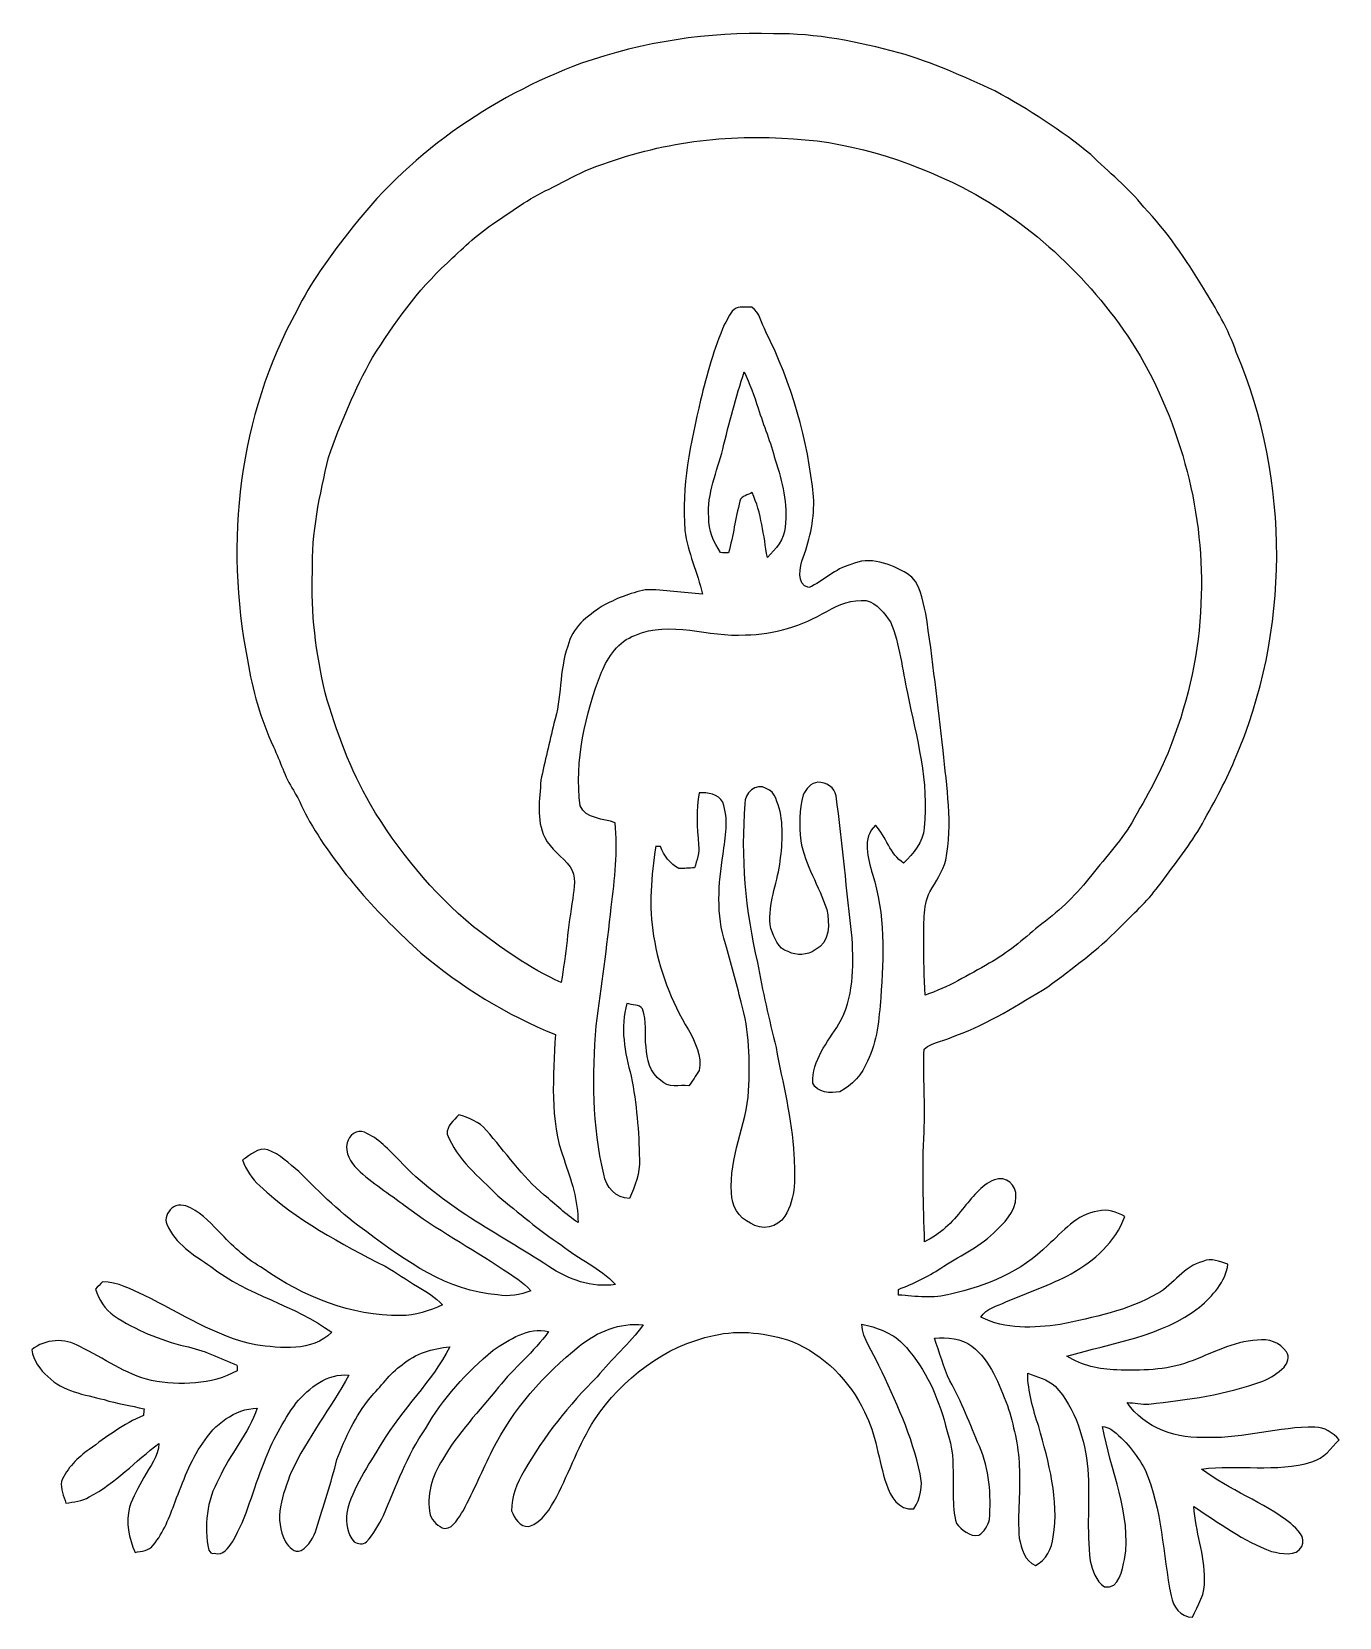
# Model space of a CAD drawing. Header units: centimetres. Extents: x -12.9 to 13.3, y -16.5 to 15.3.
import ezdxf

# ---------------------------------------------------------------- set-up
doc = ezdxf.new("R2010")
doc.units = ezdxf.units.CM
doc.header["$MEASUREMENT"] = 0
doc.layers.add('Layer 1', color=7, linetype='Continuous')

msp = doc.modelspace()

# ---------------------------------------------------------------- linework, layer by layer
at = {"layer": 'Layer 1', "color": 254}
for points, knots in [([(-1.89406, 14.63146), (-0.66005, 15.06326), (0.65087, 15.26505), (1.95827, 15.22342), (1.95827, 15.22342), (2.81023, 15.23647), (3.64949, 15.06149), (4.46828, 14.84136), (4.46828, 14.84136), (5.13539, 14.6558), (5.76439, 14.36264), (6.3941, 14.07936), (6.3941, 14.07936), (7.06826, 13.70436), (7.72336, 13.2902), (8.32062, 12.80019), (8.32062, 12.80019), (8.67516, 12.44917), (9.06886, 12.13626), (9.3853, 11.74785), (9.3853, 11.74785), (9.84709, 11.25608), (10.23091, 10.69622), (10.57945, 10.12049), (10.57945, 10.12049), (10.82781, 9.7088), (11.08004, 9.29534), (11.23738, 8.83814), (11.23738, 8.83814), (12.32147, 6.25263), (12.32359, 3.22615), (11.2014, 0.65264), (11.2014, 0.65264), (11.01266, 0.18098), (10.7502, -0.25541), (10.51066, -0.70203), (10.51066, -0.70203), (10.25948, -1.11301), (9.96174, -1.4926), (9.67458, -1.87819), (9.67458, -1.87819), (9.44598, -2.18687), (9.15882, -2.44404), (8.88965, -2.71604), (8.88965, -2.71604), (8.45573, -3.15771), (7.95091, -3.52107), (7.45949, -3.89431), (7.45949, -3.89431), (6.86364, -4.2545), (6.27168, -4.63197), (5.6134, -4.8708), (5.6134, -4.8708), (5.40597, -4.97029), (5.15726, -4.99745), (4.97628, -5.14244), (4.97628, -5.14244), (4.95371, -5.6963), (5.00415, -6.25122), (4.97381, -6.80544), (4.97381, -6.80544), (4.93712, -7.53921), (4.96464, -8.2737), (4.98475, -9.00748), (4.98475, -9.00748), (5.2899, -8.86143), (5.54179, -8.62083), (5.74534, -8.35413), (5.74534, -8.35413), (5.93302, -8.13435), (6.10799, -7.87788), (6.38598, -7.76605), (6.38598, -7.76605), (6.61388, -7.67362), (6.83895, -7.87259), (6.81778, -8.10719), (6.81778, -8.10719), (6.81919, -8.40775), (6.57084, -8.64235), (6.36482, -8.83461), (6.36482, -8.83461), (6.05931, -9.13659), (5.65961, -9.30346), (5.30825, -9.54123), (5.30825, -9.54123), (5.04366, -9.71444), (4.75756, -9.84991), (4.46334, -9.96456), (4.46334, -9.96456), (4.46334, -9.99278), (4.46299, -10.04993), (4.46299, -10.07816), (4.46299, -10.07816), (4.80871, -10.10497), (5.16678, -10.15788), (5.50686, -10.05911), (5.50686, -10.05911), (6.22229, -9.89718), (6.93314, -9.61143), (7.45384, -9.07662), (7.45384, -9.07662), (7.75935, -8.81309), (8.03804, -8.44903), (8.46314, -8.39223), (8.46314, -8.39223), (8.65117, -8.34884), (8.83991, -8.40916), (9.00042, -8.50406), (9.00042, -8.50406), (8.81874, -9.01629), (8.38588, -9.38812), (7.92797, -9.65306), (7.92797, -9.65306), (7.50535, -9.87354), (7.0545, -10.03194), (6.61529, -10.21468), (6.61529, -10.21468), (6.44172, -10.29617), (6.21947, -10.34803), (6.11399, -10.51983), (6.11399, -10.51983), (6.60118, -10.76995), (7.17867, -10.74173), (7.70467, -10.66729), (7.70467, -10.66729), (8.37212, -10.52618), (9.06074, -10.39248), (9.65835, -10.04711), (9.65835, -10.04711), (9.98255, -9.8619), (10.18963, -9.49501), (10.56711, -9.40329), (10.56711, -9.40329), (10.73573, -9.32286), (10.90436, -9.41705), (11.0677, -9.45727), (11.0677, -9.45727), (11.02819, -9.82063), (10.75514, -10.08874), (10.50114, -10.32369), (10.50114, -10.32369), (9.7342, -10.91283), (8.74219, -11.03524), (7.84119, -11.30406), (7.84119, -11.30406), (8.13894, -11.48891), (8.48995, -11.57146), (8.83779, -11.58028), (8.83779, -11.58028), (9.3218, -11.59157), (9.82592, -11.59263), (10.28559, -11.41801), (10.28559, -11.41801), (10.73997, -11.26384), (11.16542, -10.99749), (11.6586, -10.9855), (11.6586, -10.9855), (11.87944, -10.93893), (12.11545, -11.03665), (12.24386, -11.21904), (12.24386, -11.21904), (12.31935, -11.31323), (12.26009, -11.44305), (12.19517, -11.52525), (12.19517, -11.52525), (12.06782, -11.63814), (11.93024, -11.74715), (11.76726, -11.80394), (11.76726, -11.80394), (11.03418, -12.07558), (10.25596, -12.18036), (9.48302, -12.26538), (9.48302, -12.26538), (9.33697, -12.27455), (9.19304, -12.24209), (9.04804, -12.23257), (9.04804, -12.23257), (9.38918, -12.75715), (10.06934, -12.97023), (10.67153, -12.93319), (10.67153, -12.93319), (11.39402, -12.96247), (12.09216, -12.71517), (12.81324, -12.72822), (12.81324, -12.72822), (13.01044, -12.72328), (13.17131, -12.84676), (13.30219, -12.9794), (13.30219, -12.9794), (13.14274, -13.15191), (12.99069, -13.35722), (12.75397, -13.42496), (12.75397, -13.42496), (12.03607, -13.6458), (11.27301, -13.46482), (10.541, -13.5703), (10.541, -13.5703), (11.10051, -13.99328), (11.77572, -14.22929), (12.33064, -14.65897), (12.33064, -14.65897), (12.4527, -14.77821), (12.64638, -14.93485), (12.54936, -15.12217), (12.54936, -15.12217), (12.44106, -15.33737), (12.14014, -15.26152), (11.9447, -15.2213), (11.9447, -15.2213), (11.37744, -15.01493), (10.88919, -14.64663), (10.38613, -14.32172), (10.38613, -14.32172), (10.40941, -14.81772), (10.61367, -15.28727), (10.59991, -15.78716), (10.59991, -15.78716), (10.62602, -16.06303), (10.46515, -16.30292), (10.3572, -16.5421), (10.3572, -16.5421), (10.11273, -16.53364), (9.97197, -16.32938), (9.92787, -16.11489), (9.92787, -16.11489), (9.76242, -15.27104), (9.75254, -14.38487), (9.40964, -13.58406), (9.40964, -13.58406), (9.2329, -13.27397), (9.01594, -12.97587), (8.71855, -12.7702), (8.71855, -12.7702), (8.66846, -12.74022), (8.61131, -12.72857), (8.55662, -12.7127), (8.55662, -12.7127), (8.70973, -13.59852), (9.14329, -14.46248), (8.9976, -15.38005), (8.9976, -15.38005), (8.94045, -15.58643), (8.90341, -15.98083), (8.59261, -15.93286), (8.59261, -15.93286), (8.41728, -15.81609), (8.3506, -15.60301), (8.3058, -15.40792), (8.3058, -15.40792), (8.23101, -14.79762), (8.2998, -14.18096), (8.26206, -13.56889), (8.26206, -13.56889), (8.19538, -12.97199), (8.0204, -12.35534), (7.60342, -11.90519), (7.60342, -11.90519), (7.45102, -11.76479), (7.23865, -11.71928), (7.05273, -11.64519), (7.05273, -11.64519), (7.05697, -12.0142), (7.15857, -12.37051), (7.27639, -12.71729), (7.27639, -12.71729), (7.46866, -13.43272), (7.69302, -14.18167), (7.56285, -14.9285), (7.56285, -14.9285), (7.54415, -15.16239), (7.42033, -15.39487), (7.20866, -15.50599), (7.20866, -15.50599), (6.99558, -15.42133), (6.92115, -15.15639), (6.88446, -14.95249), (6.88446, -14.95249), (6.84142, -14.4713), (6.91762, -13.98905), (6.88269, -13.50821), (6.88269, -13.50821), (6.86929, -13.09299), (6.76875, -12.6873), (6.64774, -12.29219), (6.64774, -12.29219), (6.47206, -11.86603), (6.31754, -11.39437), (5.93478, -11.10474), (5.93478, -11.10474), (5.72029, -10.94387), (5.44407, -10.91741), (5.18477, -10.94281), (5.18477, -10.94281), (5.27932, -11.23139), (5.37034, -11.52278), (5.49099, -11.80147), (5.49099, -11.80147), (5.73229, -12.21669), (5.89351, -12.67107), (6.08542, -13.10957), (6.08542, -13.10957), (6.28826, -13.5696), (6.32284, -14.08712), (6.28685, -14.58277), (6.28685, -14.58277), (6.25157, -14.70307), (6.1849, -14.82866), (6.07377, -14.89428), (6.07377, -14.89428), (5.89456, -14.93591), (5.73087, -14.77998), (5.62539, -14.66039), (5.62539, -14.66039), (5.52132, -14.29314), (5.57318, -13.90403), (5.55413, -13.52832), (5.55413, -13.52832), (5.56824, -13.202), (5.46029, -12.88979), (5.37492, -12.58041), (5.37492, -12.58041), (5.21123, -12.0202), (4.95194, -11.47339), (4.54484, -11.049), (4.54484, -11.049), (4.32576, -10.8271), (4.02237, -10.72903), (3.72604, -10.65989), (3.72604, -10.65989), (3.74262, -10.96892), (3.95005, -11.21763), (4.0707, -11.49068), (4.0707, -11.49068), (4.40161, -12.19165), (4.73569, -12.90179), (4.8962, -13.66449), (4.8962, -13.66449), (4.95406, -13.91038), (4.9082, -14.16015), (4.7692, -14.36687), (4.7692, -14.36687), (4.46511, -14.39721), (4.29507, -14.12169), (4.21922, -13.87299), (4.21922, -13.87299), (4.05659, -13.39321), (4.0192, -12.8711), (3.7786, -12.41884), (3.7786, -12.41884), (3.48368, -11.79654), (2.97039, -11.27407), (2.33045, -11.00949), (2.33045, -11.00949), (1.82845, -10.8398), (1.28094, -10.76537), (0.75918, -10.88884), (0.75918, -10.88884), (-0.23001, -11.09521), (-1.07774, -11.7542), (-1.63689, -12.58006), (-1.63689, -12.58006), (-1.93993, -13.06654), (-2.13113, -13.61017), (-2.39219, -14.11817), (-2.39219, -14.11817), (-2.51672, -14.36229), (-2.67723, -14.62899), (-2.95204, -14.71965), (-2.95204, -14.71965), (-3.12773, -14.73694), (-3.24838, -14.54961), (-3.296, -14.40533), (-3.296, -14.40533), (-3.30024, -14.12028), (-3.19158, -13.84476), (-3.04341, -13.60558), (-3.04341, -13.60558), (-2.65077, -12.9099), (-2.14277, -12.28372), (-1.58327, -11.7161), (-1.58327, -11.7161), (-1.28446, -11.3605), (-0.9338, -11.04971), (-0.65617, -10.67682), (-0.65617, -10.67682), (-1.12889, -10.6232), (-1.58362, -10.81299), (-1.94451, -11.10615), (-1.94451, -11.10615), (-2.65183, -11.67377), (-3.26778, -12.37121), (-3.67912, -13.18401), (-3.67912, -13.18401), (-3.87738, -13.58724), (-4.05553, -14.00034), (-4.26473, -14.39827), (-4.26473, -14.39827), (-4.35822, -14.53727), (-4.44606, -14.74541), (-4.63832, -14.76234), (-4.63832, -14.76234), (-4.77026, -14.72882), (-4.88386, -14.61488), (-4.92831, -14.48682), (-4.92831, -14.48682), (-5.01615, -14.1037), (-4.89162, -13.70401), (-4.68313, -13.38192), (-4.68313, -13.38192), (-4.37797, -12.84711), (-3.94511, -12.40331), (-3.55918, -11.92883), (-3.55918, -11.92883), (-3.25085, -11.53372), (-2.84551, -11.2208), (-2.55658, -10.81158), (-2.55658, -10.81158), (-2.96827, -10.71104), (-3.34257, -10.97315), (-3.66854, -11.18517), (-3.66854, -11.18517), (-4.20335, -11.62932), (-4.6796, -12.15249), (-5.02144, -12.76103), (-5.02144, -12.76103), (-5.3975, -13.28984), (-5.60529, -13.90932), (-5.86599, -14.49705), (-5.86599, -14.49705), (-5.96265, -14.68437), (-6.05861, -14.87876), (-6.20995, -15.02904), (-6.20995, -15.02904), (-6.27592, -15.09995), (-6.38175, -15.06573), (-6.45478, -15.02657), (-6.45478, -15.02657), (-6.59941, -14.87805), (-6.61917, -14.64769), (-6.604, -14.45189), (-6.604, -14.45189), (-6.48829, -13.93225), (-6.16656, -13.49446), (-5.89986, -13.04431), (-5.89986, -13.04431), (-5.49663, -12.36627), (-4.90008, -11.82441), (-4.53708, -11.11991), (-4.53708, -11.11991), (-4.87998, -11.14284), (-5.22746, -11.25114), (-5.49346, -11.47516), (-5.49346, -11.47516), (-5.74252, -11.66001), (-5.92314, -11.91507), (-6.13551, -12.13803), (-6.13551, -12.13803), (-6.43149, -12.50491), (-6.62905, -12.94024), (-6.79944, -13.37663), (-6.79944, -13.37663), (-6.91762, -13.84335), (-7.06332, -14.30232), (-7.21148, -14.76022), (-7.21148, -14.76022), (-7.25629, -14.93802), (-7.36177, -15.10171), (-7.51522, -15.20366), (-7.51522, -15.20366), (-7.66269, -15.26364), (-7.75864, -15.12923), (-7.83026, -15.02939), (-7.83026, -15.02939), (-8.07896, -14.57713), (-7.88811, -14.06842), (-7.71596, -13.62851), (-7.71596, -13.62851), (-7.39704, -12.94271), (-6.92326, -12.34511), (-6.56026, -11.68435), (-6.56026, -11.68435), (-6.98923, -11.63602), (-7.35436, -11.94082), (-7.61859, -12.24315), (-7.61859, -12.24315), (-7.88141, -12.61357), (-8.10895, -13.01186), (-8.26276, -13.44013), (-8.26276, -13.44013), (-8.47866, -13.96682), (-8.60249, -14.53339), (-8.89635, -15.02551), (-8.89635, -15.02551), (-8.97749, -15.15004), (-9.07697, -15.31408), (-9.26112, -15.2587), (-9.26112, -15.2587), (-9.31298, -15.27104), (-9.35038, -15.23894), (-9.37084, -15.1952), (-9.37084, -15.1952), (-9.46468, -14.71507), (-9.41811, -14.19437), (-9.16658, -13.76398), (-9.16658, -13.76398), (-8.94997, -13.26903), (-8.57179, -12.85981), (-8.39858, -12.34405), (-8.39858, -12.34405), (-8.85261, -12.36169), (-9.25689, -12.67636), (-9.49149, -13.0496), (-9.49149, -13.0496), (-9.74055, -13.40732), (-9.88766, -13.82007), (-10.04535, -14.22329), (-10.04535, -14.22329), (-10.15436, -14.52845), (-10.27677, -14.83995), (-10.48244, -15.09466), (-10.48244, -15.09466), (-10.56499, -15.21319), (-10.71915, -15.21107), (-10.84686, -15.24247), (-10.84686, -15.24247), (-10.97492, -14.95884), (-11.03454, -14.63746), (-10.95939, -14.33054), (-10.95939, -14.33054), (-10.88672, -14.12346), (-10.77701, -13.93049), (-10.67541, -13.73717), (-10.67541, -13.73717), (-10.55864, -13.51633), (-10.37414, -13.31948), (-10.37096, -13.05489), (-10.37096, -13.05489), (-10.84051, -13.40661), (-11.23879, -13.85499), (-11.76796, -14.12452), (-11.76796, -14.12452), (-11.90484, -14.22365), (-12.07594, -14.22471), (-12.23539, -14.25363), (-12.23539, -14.25363), (-12.2809, -14.11393), (-12.34475, -13.96577), (-12.32323, -13.81689), (-12.32323, -13.81689), (-12.21387, -13.54808), (-11.99903, -13.34064), (-11.76796, -13.17378), (-11.76796, -13.17378), (-11.42048, -12.92331), (-11.07828, -12.6559), (-10.67858, -12.49292), (-10.67858, -12.49292), (-10.67541, -12.44741), (-10.67188, -12.40261), (-10.668, -12.35816), (-10.668, -12.35816), (-10.93682, -12.30207), (-11.20704, -12.25338), (-11.47092, -12.17612), (-11.47092, -12.17612), (-11.86004, -12.06959), (-12.2996, -12.01843), (-12.59558, -11.71434), (-12.59558, -11.71434), (-12.76103, -11.57676), (-12.88309, -11.39155), (-12.92119, -11.17741), (-12.92119, -11.17741), (-12.65096, -10.95269), (-12.25797, -10.93611), (-11.95493, -11.11074), (-11.95493, -11.11074), (-11.48009, -11.34533), (-11.04194, -11.66213), (-10.52019, -11.79371), (-10.52019, -11.79371), (-9.94198, -11.89355), (-9.32462, -11.88367), (-8.79863, -11.59651), (-8.79863, -11.59651), (-8.80004, -11.56899), (-8.80286, -11.51361), (-8.80428, -11.48574), (-8.80428, -11.48574), (-9.14647, -11.34604), (-9.47984, -11.17565), (-9.84497, -11.10403), (-9.84497, -11.10403), (-10.34909, -10.98127), (-10.83663, -10.78089), (-11.26949, -10.49338), (-11.26949, -10.49338), (-11.45575, -10.36849), (-11.57499, -10.1667), (-11.64237, -9.9568), (-11.64237, -9.9568), (-11.59475, -9.90847), (-11.54748, -9.86049), (-11.50056, -9.81251), (-11.50056, -9.81251), (-11.19646, -9.81816), (-10.92271, -9.95821), (-10.65706, -10.09015), (-10.65706, -10.09015), (-9.92646, -10.44046), (-9.23819, -10.91001), (-8.43315, -11.07546), (-8.43315, -11.07546), (-7.92409, -11.14884), (-7.30356, -11.21869), (-6.90492, -10.82569), (-6.90492, -10.82569), (-7.64822, -10.27218), (-8.59719, -10.08486), (-9.32674, -9.50842), (-9.32674, -9.50842), (-9.66188, -9.27594), (-10.05099, -9.0551), (-10.2108, -8.65646), (-10.2108, -8.65646), (-10.27077, -8.5411), (-10.19316, -8.41869), (-10.11238, -8.3379), (-10.11238, -8.3379), (-10.0136, -8.23771), (-9.85026, -8.27052), (-9.73561, -8.32661), (-9.73561, -8.32661), (-9.49078, -8.45714), (-9.2964, -8.66175), (-9.11119, -8.8646), (-9.11119, -8.8646), (-8.86213, -9.12495), (-8.59226, -9.36943), (-8.27617, -9.54722), (-8.27617, -9.54722), (-7.4743, -10.11132), (-6.51298, -10.50043), (-5.52168, -10.4902), (-5.52168, -10.4902), (-5.22676, -10.50219), (-4.95018, -10.3886), (-4.68348, -10.27642), (-4.68348, -10.27642), (-4.82812, -10.12543), (-5.00133, -10.00478), (-5.18513, -9.90635), (-5.18513, -9.90635), (-5.40561, -9.77935), (-5.60917, -9.62484), (-5.83177, -9.50136), (-5.83177, -9.50136), (-6.71901, -9.0484), (-7.61506, -8.57497), (-8.34813, -7.88917), (-8.34813, -7.88917), (-8.50512, -7.74629), (-8.62048, -7.5625), (-8.69562, -7.36459), (-8.69562, -7.36459), (-8.53334, -7.27886), (-8.38729, -7.10248), (-8.18303, -7.16562), (-8.18303, -7.16562), (-7.94385, -7.25417), (-7.75653, -7.43902), (-7.56461, -7.59989), (-7.56461, -7.59989), (-7.13599, -8.03169), (-6.6989, -8.45891), (-6.20219, -8.81309), (-6.20219, -8.81309), (-5.42114, -9.392), (-4.5847, -10.00443), (-3.57964, -10.07322), (-3.57964, -10.07322), (-3.35209, -10.12014), (-3.12349, -10.07428), (-2.91183, -9.99067), (-2.91183, -9.99067), (-3.06599, -9.81357), (-3.27166, -9.69398), (-3.46428, -9.56522), (-3.46428, -9.56522), (-4.11233, -9.12812), (-4.8073, -8.763), (-5.43101, -8.28957), (-5.43101, -8.28957), (-5.74887, -8.04192), (-6.09988, -7.8359), (-6.39022, -7.55368), (-6.39022, -7.55368), (-6.52498, -7.41539), (-6.64528, -7.22806), (-6.59412, -7.02522), (-6.59412, -7.02522), (-6.56696, -6.87846), (-6.39833, -6.74617), (-6.25016, -6.81214), (-6.25016, -6.81214), (-5.96371, -6.92785), (-5.76157, -7.16915), (-5.54673, -7.38082), (-5.54673, -7.38082), (-4.70006, -8.28393), (-3.57928, -8.84132), (-2.55164, -9.50242), (-2.55164, -9.50242), (-2.16147, -9.76418), (-1.69157, -9.93881), (-1.21567, -9.86578), (-1.21567, -9.86578), (-1.51977, -9.53347), (-1.95263, -9.35743), (-2.2987, -9.07415), (-2.2987, -9.07415), (-2.7499, -8.78134), (-3.15313, -8.42222), (-3.57399, -8.08849), (-3.57399, -8.08849), (-3.9437, -7.70502), (-4.39349, -7.36283), (-4.58752, -6.84777), (-4.58752, -6.84777), (-4.60587, -6.68867), (-4.44782, -6.57684), (-4.35857, -6.46254), (-4.35857, -6.46254), (-4.1529, -6.51722), (-3.94688, -6.60294), (-3.80753, -6.77051), (-3.80753, -6.77051), (-3.42194, -7.2069), (-3.08998, -7.69585), (-2.64266, -8.07473), (-2.64266, -8.07473), (-2.41476, -8.255), (-2.20874, -8.46455), (-1.96497, -8.62401), (-1.96497, -8.62401), (-1.95968, -8.18444), (-2.10538, -7.76781), (-2.24614, -7.35789), (-2.24614, -7.35789), (-2.54494, -6.5592), (-2.45569, -5.68748), (-2.4197, -4.85422), (-2.4197, -4.85422), (-3.39796, -4.45382), (-4.312, -3.89608), (-5.11704, -3.21063), (-5.11704, -3.21063), (-5.97359, -2.43946), (-6.76557, -1.57833), (-7.34801, -0.57785), (-7.34801, -0.57785), (-7.46478, -0.37324), (-7.54944, -0.15134), (-7.67397, 0.04904), (-7.67397, 0.04904), (-7.84472, 0.31997), (-7.9375, 0.629), (-8.07367, 0.91687), (-8.07367, 0.91687), (-8.32591, 1.47214), (-8.49983, 2.06128), (-8.59331, 2.66347), (-8.59331, 2.66347), (-9.0611, 5.01897), (-8.77253, 7.56285), (-7.59883, 9.67634), (-7.59883, 9.67634), (-7.33108, 10.2295), (-6.96701, 10.72797), (-6.58813, 11.20881), (-6.58813, 11.20881), (-5.40597, 12.78079), (-3.73133, 13.95095), (-1.89406, 14.63146), (-1.89406, 14.63146), (-1.89406, 14.63146), (-1.89406, 14.63146), (-1.89406, 14.63146)], [0, 0, 0, 0, 0.00505051, 0.00505051, 0.00505051, 0.00505051, 0.01010101, 0.01010101, 0.01010101, 0.01010101, 0.01515152, 0.01515152, 0.01515152, 0.01515152, 0.02020202, 0.02020202, 0.02020202, 0.02020202, 0.02525253, 0.02525253, 0.02525253, 0.02525253, 0.03030303, 0.03030303, 0.03030303, 0.03030303, 0.03535354, 0.03535354, 0.03535354, 0.03535354, 0.04040404, 0.04040404, 0.04040404, 0.04040404, 0.04545455, 0.04545455, 0.04545455, 0.04545455, 0.05050505, 0.05050505, 0.05050505, 0.05050505, 0.05555556, 0.05555556, 0.05555556, 0.05555556, 0.06060606, 0.06060606, 0.06060606, 0.06060606, 0.06565657, 0.06565657, 0.06565657, 0.06565657, 0.07070707, 0.07070707, 0.07070707, 0.07070707, 0.07575758, 0.07575758, 0.07575758, 0.07575758, 0.08080808, 0.08080808, 0.08080808, 0.08080808, 0.08585859, 0.08585859, 0.08585859, 0.08585859, 0.09090909, 0.09090909, 0.09090909, 0.09090909, 0.0959596, 0.0959596, 0.0959596, 0.0959596, 0.1010101, 0.1010101, 0.1010101, 0.1010101, 0.10606061, 0.10606061, 0.10606061, 0.10606061, 0.11111111, 0.11111111, 0.11111111, 0.11111111, 0.11616162, 0.11616162, 0.11616162, 0.11616162, 0.12121212, 0.12121212, 0.12121212, 0.12121212, 0.12626263, 0.12626263, 0.12626263, 0.12626263, 0.13131313, 0.13131313, 0.13131313, 0.13131313, 0.13636364, 0.13636364, 0.13636364, 0.13636364, 0.14141414, 0.14141414, 0.14141414, 0.14141414, 0.14646465, 0.14646465, 0.14646465, 0.14646465, 0.15151515, 0.15151515, 0.15151515, 0.15151515, 0.15656566, 0.15656566, 0.15656566, 0.15656566, 0.16161616, 0.16161616, 0.16161616, 0.16161616, 0.16666667, 0.16666667, 0.16666667, 0.16666667, 0.17171717, 0.17171717, 0.17171717, 0.17171717, 0.17676768, 0.17676768, 0.17676768, 0.17676768, 0.18181818, 0.18181818, 0.18181818, 0.18181818, 0.18686869, 0.18686869, 0.18686869, 0.18686869, 0.19191919, 0.19191919, 0.19191919, 0.19191919, 0.1969697, 0.1969697, 0.1969697, 0.1969697, 0.2020202, 0.2020202, 0.2020202, 0.2020202, 0.20707071, 0.20707071, 0.20707071, 0.20707071, 0.21212121, 0.21212121, 0.21212121, 0.21212121, 0.21717172, 0.21717172, 0.21717172, 0.21717172, 0.22222222, 0.22222222, 0.22222222, 0.22222222, 0.22727273, 0.22727273, 0.22727273, 0.22727273, 0.23232323, 0.23232323, 0.23232323, 0.23232323, 0.23737374, 0.23737374, 0.23737374, 0.23737374, 0.24242424, 0.24242424, 0.24242424, 0.24242424, 0.24747475, 0.24747475, 0.24747475, 0.24747475, 0.25252525, 0.25252525, 0.25252525, 0.25252525, 0.25757576, 0.25757576, 0.25757576, 0.25757576, 0.26262626, 0.26262626, 0.26262626, 0.26262626, 0.26767677, 0.26767677, 0.26767677, 0.26767677, 0.27272727, 0.27272727, 0.27272727, 0.27272727, 0.27777778, 0.27777778, 0.27777778, 0.27777778, 0.28282828, 0.28282828, 0.28282828, 0.28282828, 0.28787879, 0.28787879, 0.28787879, 0.28787879, 0.29292929, 0.29292929, 0.29292929, 0.29292929, 0.2979798, 0.2979798, 0.2979798, 0.2979798, 0.3030303, 0.3030303, 0.3030303, 0.3030303, 0.30808081, 0.30808081, 0.30808081, 0.30808081, 0.31313131, 0.31313131, 0.31313131, 0.31313131, 0.31818182, 0.31818182, 0.31818182, 0.31818182, 0.32323232, 0.32323232, 0.32323232, 0.32323232, 0.32828283, 0.32828283, 0.32828283, 0.32828283, 0.33333333, 0.33333333, 0.33333333, 0.33333333, 0.33838384, 0.33838384, 0.33838384, 0.33838384, 0.34343434, 0.34343434, 0.34343434, 0.34343434, 0.34848485, 0.34848485, 0.34848485, 0.34848485, 0.35353535, 0.35353535, 0.35353535, 0.35353535, 0.35858586, 0.35858586, 0.35858586, 0.35858586, 0.36363636, 0.36363636, 0.36363636, 0.36363636, 0.36868687, 0.36868687, 0.36868687, 0.36868687, 0.37373737, 0.37373737, 0.37373737, 0.37373737, 0.37878788, 0.37878788, 0.37878788, 0.37878788, 0.38383838, 0.38383838, 0.38383838, 0.38383838, 0.38888889, 0.38888889, 0.38888889, 0.38888889, 0.39393939, 0.39393939, 0.39393939, 0.39393939, 0.3989899, 0.3989899, 0.3989899, 0.3989899, 0.4040404, 0.4040404, 0.4040404, 0.4040404, 0.40909091, 0.40909091, 0.40909091, 0.40909091, 0.41414141, 0.41414141, 0.41414141, 0.41414141, 0.41919192, 0.41919192, 0.41919192, 0.41919192, 0.42424242, 0.42424242, 0.42424242, 0.42424242, 0.42929293, 0.42929293, 0.42929293, 0.42929293, 0.43434343, 0.43434343, 0.43434343, 0.43434343, 0.43939394, 0.43939394, 0.43939394, 0.43939394, 0.44444444, 0.44444444, 0.44444444, 0.44444444, 0.44949495, 0.44949495, 0.44949495, 0.44949495, 0.45454545, 0.45454545, 0.45454545, 0.45454545, 0.45959596, 0.45959596, 0.45959596, 0.45959596, 0.46464646, 0.46464646, 0.46464646, 0.46464646, 0.46969697, 0.46969697, 0.46969697, 0.46969697, 0.47474747, 0.47474747, 0.47474747, 0.47474747, 0.47979798, 0.47979798, 0.47979798, 0.47979798, 0.48484848, 0.48484848, 0.48484848, 0.48484848, 0.48989899, 0.48989899, 0.48989899, 0.48989899, 0.49494949, 0.49494949, 0.49494949, 0.49494949, 0.5, 0.5, 0.5, 0.5, 0.50505051, 0.50505051, 0.50505051, 0.50505051, 0.51010101, 0.51010101, 0.51010101, 0.51010101, 0.51515152, 0.51515152, 0.51515152, 0.51515152, 0.52020202, 0.52020202, 0.52020202, 0.52020202, 0.52525253, 0.52525253, 0.52525253, 0.52525253, 0.53030303, 0.53030303, 0.53030303, 0.53030303, 0.53535354, 0.53535354, 0.53535354, 0.53535354, 0.54040404, 0.54040404, 0.54040404, 0.54040404, 0.54545455, 0.54545455, 0.54545455, 0.54545455, 0.55050505, 0.55050505, 0.55050505, 0.55050505, 0.55555556, 0.55555556, 0.55555556, 0.55555556, 0.56060606, 0.56060606, 0.56060606, 0.56060606, 0.56565657, 0.56565657, 0.56565657, 0.56565657, 0.57070707, 0.57070707, 0.57070707, 0.57070707, 0.57575758, 0.57575758, 0.57575758, 0.57575758, 0.58080808, 0.58080808, 0.58080808, 0.58080808, 0.58585859, 0.58585859, 0.58585859, 0.58585859, 0.59090909, 0.59090909, 0.59090909, 0.59090909, 0.5959596, 0.5959596, 0.5959596, 0.5959596, 0.6010101, 0.6010101, 0.6010101, 0.6010101, 0.60606061, 0.60606061, 0.60606061, 0.60606061, 0.61111111, 0.61111111, 0.61111111, 0.61111111, 0.61616162, 0.61616162, 0.61616162, 0.61616162, 0.62121212, 0.62121212, 0.62121212, 0.62121212, 0.62626263, 0.62626263, 0.62626263, 0.62626263, 0.63131313, 0.63131313, 0.63131313, 0.63131313, 0.63636364, 0.63636364, 0.63636364, 0.63636364, 0.64141414, 0.64141414, 0.64141414, 0.64141414, 0.64646465, 0.64646465, 0.64646465, 0.64646465, 0.65151515, 0.65151515, 0.65151515, 0.65151515, 0.65656566, 0.65656566, 0.65656566, 0.65656566, 0.66161616, 0.66161616, 0.66161616, 0.66161616, 0.66666667, 0.66666667, 0.66666667, 0.66666667, 0.67171717, 0.67171717, 0.67171717, 0.67171717, 0.67676768, 0.67676768, 0.67676768, 0.67676768, 0.68181818, 0.68181818, 0.68181818, 0.68181818, 0.68686869, 0.68686869, 0.68686869, 0.68686869, 0.69191919, 0.69191919, 0.69191919, 0.69191919, 0.6969697, 0.6969697, 0.6969697, 0.6969697, 0.7020202, 0.7020202, 0.7020202, 0.7020202, 0.70707071, 0.70707071, 0.70707071, 0.70707071, 0.71212121, 0.71212121, 0.71212121, 0.71212121, 0.71717172, 0.71717172, 0.71717172, 0.71717172, 0.72222222, 0.72222222, 0.72222222, 0.72222222, 0.72727273, 0.72727273, 0.72727273, 0.72727273, 0.73232323, 0.73232323, 0.73232323, 0.73232323, 0.73737374, 0.73737374, 0.73737374, 0.73737374, 0.74242424, 0.74242424, 0.74242424, 0.74242424, 0.74747475, 0.74747475, 0.74747475, 0.74747475, 0.75252525, 0.75252525, 0.75252525, 0.75252525, 0.75757576, 0.75757576, 0.75757576, 0.75757576, 0.76262626, 0.76262626, 0.76262626, 0.76262626, 0.76767677, 0.76767677, 0.76767677, 0.76767677, 0.77272727, 0.77272727, 0.77272727, 0.77272727, 0.77777778, 0.77777778, 0.77777778, 0.77777778, 0.78282828, 0.78282828, 0.78282828, 0.78282828, 0.78787879, 0.78787879, 0.78787879, 0.78787879, 0.79292929, 0.79292929, 0.79292929, 0.79292929, 0.7979798, 0.7979798, 0.7979798, 0.7979798, 0.8030303, 0.8030303, 0.8030303, 0.8030303, 0.80808081, 0.80808081, 0.80808081, 0.80808081, 0.81313131, 0.81313131, 0.81313131, 0.81313131, 0.81818182, 0.81818182, 0.81818182, 0.81818182, 0.82323232, 0.82323232, 0.82323232, 0.82323232, 0.82828283, 0.82828283, 0.82828283, 0.82828283, 0.83333333, 0.83333333, 0.83333333, 0.83333333, 0.83838384, 0.83838384, 0.83838384, 0.83838384, 0.84343434, 0.84343434, 0.84343434, 0.84343434, 0.84848485, 0.84848485, 0.84848485, 0.84848485, 0.85353535, 0.85353535, 0.85353535, 0.85353535, 0.85858586, 0.85858586, 0.85858586, 0.85858586, 0.86363636, 0.86363636, 0.86363636, 0.86363636, 0.86868687, 0.86868687, 0.86868687, 0.86868687, 0.87373737, 0.87373737, 0.87373737, 0.87373737, 0.87878788, 0.87878788, 0.87878788, 0.87878788, 0.88383838, 0.88383838, 0.88383838, 0.88383838, 0.88888889, 0.88888889, 0.88888889, 0.88888889, 0.89393939, 0.89393939, 0.89393939, 0.89393939, 0.8989899, 0.8989899, 0.8989899, 0.8989899, 0.9040404, 0.9040404, 0.9040404, 0.9040404, 0.90909091, 0.90909091, 0.90909091, 0.90909091, 0.91414141, 0.91414141, 0.91414141, 0.91414141, 0.91919192, 0.91919192, 0.91919192, 0.91919192, 0.92424242, 0.92424242, 0.92424242, 0.92424242, 0.92929293, 0.92929293, 0.92929293, 0.92929293, 0.93434343, 0.93434343, 0.93434343, 0.93434343, 0.93939394, 0.93939394, 0.93939394, 0.93939394, 0.94444444, 0.94444444, 0.94444444, 0.94444444, 0.94949495, 0.94949495, 0.94949495, 0.94949495, 0.95454545, 0.95454545, 0.95454545, 0.95454545, 0.95959596, 0.95959596, 0.95959596, 0.95959596, 0.96464646, 0.96464646, 0.96464646, 0.96464646, 0.96969697, 0.96969697, 0.96969697, 0.96969697, 0.97474747, 0.97474747, 0.97474747, 0.97474747, 0.97979798, 0.97979798, 0.97979798, 0.97979798, 0.98484848, 0.98484848, 0.98484848, 0.98484848, 0.98989899, 0.98989899, 0.98989899, 0.98989899, 1, 1, 1, 1]), ([(-1.82245, 12.47422), (-2.06763, 12.35957), (-2.30223, 12.22446), (-2.54635, 12.10769), (-2.54635, 12.10769), (-2.9531, 11.92318), (-3.30976, 11.64978), (-3.68053, 11.4046), (-3.68053, 11.4046), (-4.01285, 11.17917), (-4.30213, 10.90048), (-4.58964, 10.62214), (-4.58964, 10.62214), (-5.18619, 10.07639), (-5.65714, 9.41317), (-6.08506, 8.73125), (-6.08506, 8.73125), (-6.43925, 8.09131), (-6.72959, 7.41715), (-6.96771, 6.72606), (-6.96771, 6.72606), (-7.1441, 5.97218), (-7.31591, 5.20771), (-7.28909, 4.42736), (-7.28909, 4.42736), (-7.32437, 3.61033), (-7.22313, 2.79612), (-7.03509, 2.00272), (-7.03509, 2.00272), (-6.81814, 1.22626), (-6.52639, 0.46531), (-6.12951, -0.23777), (-6.12951, -0.23777), (-5.57777, -1.15746), (-4.88915, -1.9999), (-4.06435, -2.68817), (-4.06435, -2.68817), (-3.50802, -3.10586), (-2.94252, -3.52637), (-2.30223, -3.80894), (-2.30223, -3.80894), (-2.20557, -3.25014), (-2.16464, -2.68287), (-2.07116, -2.12337), (-2.07116, -2.12337), (-2.04223, -1.91382), (-1.99602, -1.67816), (-2.12196, -1.48766), (-2.12196, -1.48766), (-2.28, -1.28058), (-2.51636, -1.13736), (-2.63208, -0.89747), (-2.63208, -0.89747), (-2.80705, -0.54398), (-2.73262, -0.12947), (-2.70933, 0.248), (-2.70933, 0.248), (-2.63631, 0.63147), (-2.53224, 1.00824), (-2.44863, 1.38959), (-2.44863, 1.38959), (-2.28283, 1.89301), (-2.34985, 2.4384), (-2.16923, 2.93829), (-2.16923, 2.93829), (-2.09515, 3.30553), (-1.778, 3.54542), (-1.48343, 3.73839), (-1.48343, 3.73839), (-1.21356, 3.89043), (-0.91969, 4.00297), (-0.61701, 4.06929), (-0.61701, 4.06929), (-0.23283, 4.08058), (0.14605, 3.99979), (0.52952, 3.98462), (0.52952, 3.98462), (0.43215, 4.41572), (0.23354, 4.81753), (0.18027, 5.25921), (0.18027, 5.25921), (0.10089, 6.14257), (0.29669, 7.01604), (0.49212, 7.87153), (0.49212, 7.87153), (0.62265, 8.38906), (0.75706, 8.9094), (0.97508, 9.39835), (0.97508, 9.39835), (1.04563, 9.50666), (1.07985, 9.66329), (1.20897, 9.72009), (1.20897, 9.72009), (1.30881, 9.75607), (1.41887, 9.73526), (1.52224, 9.73772), (1.52224, 9.73772), (1.68204, 9.62625), (1.71415, 9.41105), (1.8034, 9.24772), (1.8034, 9.24772), (2.31458, 8.2109), (2.64689, 7.08448), (2.75943, 5.93302), (2.75943, 5.93302), (2.77812, 5.5185), (2.69487, 5.10575), (2.55023, 4.7184), (2.55023, 4.7184), (2.48603, 4.53461), (2.39748, 4.17336), (2.66453, 4.11304), (2.66453, 4.11304), (2.95734, 4.24286), (3.18876, 4.49474), (3.50661, 4.57764), (3.50661, 4.57764), (3.88373, 4.74945), (4.30847, 4.59458), (4.64009, 4.39208), (4.64009, 4.39208), (4.90608, 4.21922), (4.94065, 3.87809), (5.00839, 3.59551), (5.00839, 3.59551), (5.15091, 2.68182), (5.24722, 1.76177), (5.35764, 0.84349), (5.35764, 0.84349), (5.42607, 0.11465), (5.55554, -0.62618), (5.40879, -1.35431), (5.40879, -1.35431), (5.35234, -1.58609), (5.20559, -1.77906), (5.09376, -1.98614), (5.09376, -1.98614), (4.93995, -2.292), (4.97946, -2.65042), (4.97276, -2.98062), (4.97276, -2.98062), (4.96323, -3.34045), (4.97805, -3.70064), (4.99886, -4.06012), (4.99886, -4.06012), (5.45359, -3.90842), (5.86669, -3.65725), (6.28227, -3.42265), (6.28227, -3.42265), (6.64351, -3.22192), (6.95607, -2.94922), (7.26969, -2.68323), (7.26969, -2.68323), (7.6454, -2.40559), (7.99359, -2.0888), (8.28252, -1.72085), (8.28252, -1.72085), (8.56827, -1.34867), (8.89706, -1.00859), (9.14082, -0.60572), (9.14082, -0.60572), (9.43116, -0.08396), (9.74055, 0.4318), (9.94234, 0.9966), (9.94234, 0.9966), (10.28594, 1.88807), (10.4962, 2.83598), (10.52865, 3.79166), (10.52865, 3.79166), (10.61156, 5.57636), (10.13883, 7.37517), (9.22443, 8.90658), (9.22443, 8.90658), (8.36507, 10.25525), (7.17303, 11.39931), (5.75063, 12.13979), (5.75063, 12.13979), (4.62351, 12.70494), (3.38808, 13.09546), (2.11984, 13.12792), (2.11984, 13.12792), (0.77788, 13.21223), (-0.57856, 12.98046), (-1.82245, 12.47422), (-1.82245, 12.47422), (-1.82245, 12.47422), (-1.82245, 12.47422), (-1.82245, 12.47422)], [0, 0, 0, 0, 0.02083333, 0.02083333, 0.02083333, 0.02083333, 0.04166667, 0.04166667, 0.04166667, 0.04166667, 0.0625, 0.0625, 0.0625, 0.0625, 0.08333333, 0.08333333, 0.08333333, 0.08333333, 0.10416667, 0.10416667, 0.10416667, 0.10416667, 0.125, 0.125, 0.125, 0.125, 0.14583333, 0.14583333, 0.14583333, 0.14583333, 0.16666667, 0.16666667, 0.16666667, 0.16666667, 0.1875, 0.1875, 0.1875, 0.1875, 0.20833333, 0.20833333, 0.20833333, 0.20833333, 0.22916667, 0.22916667, 0.22916667, 0.22916667, 0.25, 0.25, 0.25, 0.25, 0.27083333, 0.27083333, 0.27083333, 0.27083333, 0.29166667, 0.29166667, 0.29166667, 0.29166667, 0.3125, 0.3125, 0.3125, 0.3125, 0.33333333, 0.33333333, 0.33333333, 0.33333333, 0.35416667, 0.35416667, 0.35416667, 0.35416667, 0.375, 0.375, 0.375, 0.375, 0.39583333, 0.39583333, 0.39583333, 0.39583333, 0.41666667, 0.41666667, 0.41666667, 0.41666667, 0.4375, 0.4375, 0.4375, 0.4375, 0.45833333, 0.45833333, 0.45833333, 0.45833333, 0.47916667, 0.47916667, 0.47916667, 0.47916667, 0.5, 0.5, 0.5, 0.5, 0.52083333, 0.52083333, 0.52083333, 0.52083333, 0.54166667, 0.54166667, 0.54166667, 0.54166667, 0.5625, 0.5625, 0.5625, 0.5625, 0.58333333, 0.58333333, 0.58333333, 0.58333333, 0.60416667, 0.60416667, 0.60416667, 0.60416667, 0.625, 0.625, 0.625, 0.625, 0.64583333, 0.64583333, 0.64583333, 0.64583333, 0.66666667, 0.66666667, 0.66666667, 0.66666667, 0.6875, 0.6875, 0.6875, 0.6875, 0.70833333, 0.70833333, 0.70833333, 0.70833333, 0.72916667, 0.72916667, 0.72916667, 0.72916667, 0.75, 0.75, 0.75, 0.75, 0.77083333, 0.77083333, 0.77083333, 0.77083333, 0.79166667, 0.79166667, 0.79166667, 0.79166667, 0.8125, 0.8125, 0.8125, 0.8125, 0.83333333, 0.83333333, 0.83333333, 0.83333333, 0.85416667, 0.85416667, 0.85416667, 0.85416667, 0.875, 0.875, 0.875, 0.875, 0.89583333, 0.89583333, 0.89583333, 0.89583333, 0.91666667, 0.91666667, 0.91666667, 0.91666667, 0.9375, 0.9375, 0.9375, 0.9375, 0.95833333, 0.95833333, 0.95833333, 0.95833333, 1, 1, 1, 1]), ([(0.93909, 6.89187), (0.82515, 6.43996), (0.61877, 6.0004), (0.65581, 5.52203), (0.65581, 5.52203), (0.64488, 5.26309), (0.75424, 5.02567), (0.89429, 4.81471), (0.89429, 4.81471), (0.94721, 4.81436), (1.00048, 4.81365), (1.05375, 4.81295), (1.05375, 4.81295), (1.14829, 5.15444), (1.19204, 5.50757), (1.28305, 5.84976), (1.28305, 5.84976), (1.30493, 5.95983), (1.45486, 5.96794), (1.52576, 6.01874), (1.52576, 6.01874), (1.71521, 5.60987), (1.75542, 5.1562), (1.83197, 4.71734), (1.83197, 4.71734), (1.99884, 4.88562), (2.17629, 5.07753), (2.18687, 5.32906), (2.18687, 5.32906), (2.24896, 5.78908), (2.13219, 6.24205), (1.98896, 6.67491), (1.98896, 6.67491), (1.90182, 7.02874), (1.75542, 7.36388), (1.64712, 7.71102), (1.64712, 7.71102), (1.56986, 7.96114), (1.47567, 8.20596), (1.36807, 8.44409), (1.36807, 8.44409), (1.20191, 7.93362), (1.0608, 7.41504), (0.93909, 6.89187), (0.93909, 6.89187), (0.93909, 6.89187), (0.93909, 6.89187), (0.93909, 6.89187)], [0, 0, 0, 0, 0.07692308, 0.07692308, 0.07692308, 0.07692308, 0.15384615, 0.15384615, 0.15384615, 0.15384615, 0.23076923, 0.23076923, 0.23076923, 0.23076923, 0.30769231, 0.30769231, 0.30769231, 0.30769231, 0.38461538, 0.38461538, 0.38461538, 0.38461538, 0.46153846, 0.46153846, 0.46153846, 0.46153846, 0.53846154, 0.53846154, 0.53846154, 0.53846154, 0.61538462, 0.61538462, 0.61538462, 0.61538462, 0.69230769, 0.69230769, 0.69230769, 0.69230769, 0.76923077, 0.76923077, 0.76923077, 0.76923077, 0.84615385, 0.84615385, 0.84615385, 0.84615385, 1, 1, 1, 1]), ([(3.02613, 3.63573), (2.52801, 3.35527), (1.96921, 3.16406), (1.39241, 3.16477), (1.39241, 3.16477), (0.65546, 3.10868), (-0.11254, 3.46992), (-0.82374, 3.15524), (-0.82374, 3.15524), (-1.15605, 3.03848), (-1.35961, 2.72309), (-1.49578, 2.41582), (-1.49578, 2.41582), (-1.82492, 1.56704), (-2.03376, 0.64629), (-1.92511, -0.26599), (-1.92511, -0.26599), (-1.8094, -0.52705), (-1.45027, -0.51929), (-1.22273, -0.60254), (-1.22273, -0.60254), (-1.15746, -1.16769), (-1.22978, -1.73496), (-1.29928, -2.29588), (-1.29928, -2.29588), (-1.38677, -3.09069), (-1.48978, -3.88373), (-1.59879, -4.67572), (-1.59879, -4.67572), (-1.68169, -5.66808), (-1.68204, -6.68055), (-1.44956, -7.65422), (-1.44956, -7.65422), (-1.40476, -7.90646), (-1.20615, -8.14388), (-0.92992, -8.13999), (-0.92992, -8.13999), (-0.82656, -7.89093), (-0.7172, -7.63129), (-0.73307, -7.35577), (-0.73307, -7.35577), (-0.74471, -6.79732), (-0.78952, -6.23711), (-0.89711, -5.68889), (-0.89711, -5.68889), (-1.02553, -5.21547), (-1.12818, -4.70782), (-0.98284, -4.22628), (-0.98284, -4.22628), (-0.88441, -4.26367), (-0.73907, -4.24356), (-0.67028, -4.3367), (-0.67028, -4.3367), (-0.57891, -4.578), (-0.63465, -4.8454), (-0.60043, -5.09693), (-0.60043, -5.09693), (-0.59267, -5.34458), (-0.52246, -5.62539), (-0.30268, -5.77109), (-0.30268, -5.77109), (-0.16016, -5.93513), (0.07126, -5.8547), (0.25718, -5.88327), (0.25718, -5.88327), (0.32738, -5.78203), (0.39723, -5.68043), (0.46143, -5.5753), (0.46143, -5.5753), (0.5267, -5.28285), (0.38523, -5.00768), (0.25118, -4.75827), (0.25118, -4.75827), (-0.09737, -4.18289), (-0.34431, -3.5433), (-0.44803, -2.87761), (-0.44803, -2.87761), (-0.55598, -2.28), (-0.49213, -1.67111), (-0.40675, -1.07527), (-0.40675, -1.07527), (-0.38276, -1.07703), (-0.33514, -1.08021), (-0.31115, -1.08197), (-0.31115, -1.08197), (-0.23777, -1.26153), (-0.12488, -1.43334), (0.0575, -1.51836), (0.0575, -1.51836), (0.16016, -1.52188), (0.26635, -1.51306), (0.37006, -1.50813), (0.37006, -1.50813), (0.41839, -1.35784), (0.47907, -1.20544), (0.45226, -1.04352), (0.45226, -1.04352), (0.42545, -0.69674), (0.39194, -0.34396), (0.46602, -0.00071), (0.46602, -0.00071), (0.63676, 0.00035), (0.85125, -0.01799), (0.93592, -0.19297), (0.93592, -0.19297), (1.06609, -0.5267), (0.98284, -0.89323), (0.94544, -1.23684), (0.94544, -1.23684), (0.84737, -1.82845), (0.80363, -2.45039), (0.99025, -3.02966), (0.99025, -3.02966), (1.10596, -3.41771), (1.20968, -3.80929), (1.30563, -4.20299), (1.30563, -4.20299), (1.4792, -4.77696), (1.48378, -5.38515), (1.45627, -5.97888), (1.45627, -5.97888), (1.41923, -6.6735), (1.05375, -7.32049), (1.11442, -8.02569), (1.11442, -8.02569), (1.10737, -8.27722), (1.25942, -8.53511), (1.49472, -8.63318), (1.49472, -8.63318), (1.7085, -8.79898), (2.04152, -8.71643), (2.18228, -8.49701), (2.18228, -8.49701), (2.41406, -8.13082), (2.38795, -7.67891), (2.36361, -7.26546), (2.36361, -7.26546), (2.32869, -6.53627), (2.13607, -5.82895), (2.00554, -5.11422), (2.00554, -5.11422), (1.86937, -4.54731), (1.73073, -3.98039), (1.63407, -3.40501), (1.63407, -3.40501), (1.38606, -2.36573), (1.29575, -1.28729), (1.38183, -0.22225), (1.38183, -0.22225), (1.36419, -0.01341), (1.60937, 0.20461), (1.81116, 0.08467), (1.81116, 0.08467), (2.00272, 0.01729), (2.02918, -0.21131), (2.08809, -0.37783), (2.08809, -0.37783), (2.16394, -0.75142), (2.12654, -1.13841), (2.06939, -1.51201), (2.06939, -1.51201), (1.99672, -1.91382), (1.82704, -2.30858), (1.90182, -2.72521), (1.90182, -2.72521), (1.96991, -2.9023), (2.04223, -3.12879), (2.24755, -3.18946), (2.24755, -3.18946), (2.42217, -3.27589), (2.63102, -3.26214), (2.79294, -3.15313), (2.79294, -3.15313), (3.08822, -3.01166), (3.08645, -2.61126), (3.02189, -2.34103), (3.02189, -2.34103), (2.87196, -1.8729), (2.58727, -1.4538), (2.50084, -0.96414), (2.50084, -0.96414), (2.4765, -0.65793), (2.46451, -0.34114), (2.55199, -0.04374), (2.55199, -0.04374), (2.60738, 0.07444), (2.70686, 0.1972), (2.84656, 0.20849), (2.84656, 0.20849), (3.00708, 0.20602), (3.19123, 0.11218), (3.20957, -0.06421), (3.20957, -0.06421), (3.34645, -1.01318), (3.41595, -1.97026), (3.53519, -2.92171), (3.53519, -2.92171), (3.55529, -3.49814), (3.57258, -4.12574), (3.26602, -4.63973), (3.26602, -4.63973), (3.04059, -5.00768), (2.72662, -5.36716), (2.74426, -5.82683), (2.74426, -5.82683), (2.83245, -6.0198), (3.10374, -6.03426), (3.28401, -6.0011), (3.28401, -6.0011), (3.53483, -5.86846), (3.73556, -5.64903), (3.83857, -5.38445), (3.83857, -5.38445), (4.04213, -4.99004), (4.06788, -4.54272), (4.10669, -4.11021), (4.10669, -4.11021), (4.16666, -3.28401), (4.20229, -2.43417), (3.93841, -1.63689), (3.93841, -1.63689), (3.85233, -1.31833), (3.71934, -0.90417), (4.00332, -0.65334), (4.00332, -0.65334), (4.21781, -0.88618), (4.28731, -1.23613), (4.56283, -1.41217), (4.56283, -1.41217), (4.76215, -1.2192), (4.95723, -0.99448), (4.97558, -0.70379), (4.97558, -0.70379), (5.07859, 0.21272), (4.82529, 1.10843), (4.64009, 1.99637), (4.64009, 1.99637), (4.53566, 2.47333), (4.49016, 2.96968), (4.30212, 3.42406), (4.30212, 3.42406), (4.17865, 3.59728), (4.03613, 3.80083), (3.81635, 3.85198), (3.81635, 3.85198), (3.53448, 3.88232), (3.26531, 3.77331), (3.02613, 3.63573)], [0, 0, 0, 0, 0.01587302, 0.01587302, 0.01587302, 0.01587302, 0.03174603, 0.03174603, 0.03174603, 0.03174603, 0.04761905, 0.04761905, 0.04761905, 0.04761905, 0.06349206, 0.06349206, 0.06349206, 0.06349206, 0.07936508, 0.07936508, 0.07936508, 0.07936508, 0.0952381, 0.0952381, 0.0952381, 0.0952381, 0.11111111, 0.11111111, 0.11111111, 0.11111111, 0.12698413, 0.12698413, 0.12698413, 0.12698413, 0.14285714, 0.14285714, 0.14285714, 0.14285714, 0.15873016, 0.15873016, 0.15873016, 0.15873016, 0.17460317, 0.17460317, 0.17460317, 0.17460317, 0.19047619, 0.19047619, 0.19047619, 0.19047619, 0.20634921, 0.20634921, 0.20634921, 0.20634921, 0.22222222, 0.22222222, 0.22222222, 0.22222222, 0.23809524, 0.23809524, 0.23809524, 0.23809524, 0.25396825, 0.25396825, 0.25396825, 0.25396825, 0.26984127, 0.26984127, 0.26984127, 0.26984127, 0.28571429, 0.28571429, 0.28571429, 0.28571429, 0.3015873, 0.3015873, 0.3015873, 0.3015873, 0.31746032, 0.31746032, 0.31746032, 0.31746032, 0.33333333, 0.33333333, 0.33333333, 0.33333333, 0.34920635, 0.34920635, 0.34920635, 0.34920635, 0.36507937, 0.36507937, 0.36507937, 0.36507937, 0.38095238, 0.38095238, 0.38095238, 0.38095238, 0.3968254, 0.3968254, 0.3968254, 0.3968254, 0.41269841, 0.41269841, 0.41269841, 0.41269841, 0.42857143, 0.42857143, 0.42857143, 0.42857143, 0.44444444, 0.44444444, 0.44444444, 0.44444444, 0.46031746, 0.46031746, 0.46031746, 0.46031746, 0.47619048, 0.47619048, 0.47619048, 0.47619048, 0.49206349, 0.49206349, 0.49206349, 0.49206349, 0.50793651, 0.50793651, 0.50793651, 0.50793651, 0.52380952, 0.52380952, 0.52380952, 0.52380952, 0.53968254, 0.53968254, 0.53968254, 0.53968254, 0.55555556, 0.55555556, 0.55555556, 0.55555556, 0.57142857, 0.57142857, 0.57142857, 0.57142857, 0.58730159, 0.58730159, 0.58730159, 0.58730159, 0.6031746, 0.6031746, 0.6031746, 0.6031746, 0.61904762, 0.61904762, 0.61904762, 0.61904762, 0.63492063, 0.63492063, 0.63492063, 0.63492063, 0.65079365, 0.65079365, 0.65079365, 0.65079365, 0.66666667, 0.66666667, 0.66666667, 0.66666667, 0.68253968, 0.68253968, 0.68253968, 0.68253968, 0.6984127, 0.6984127, 0.6984127, 0.6984127, 0.71428571, 0.71428571, 0.71428571, 0.71428571, 0.73015873, 0.73015873, 0.73015873, 0.73015873, 0.74603175, 0.74603175, 0.74603175, 0.74603175, 0.76190476, 0.76190476, 0.76190476, 0.76190476, 0.77777778, 0.77777778, 0.77777778, 0.77777778, 0.79365079, 0.79365079, 0.79365079, 0.79365079, 0.80952381, 0.80952381, 0.80952381, 0.80952381, 0.82539683, 0.82539683, 0.82539683, 0.82539683, 0.84126984, 0.84126984, 0.84126984, 0.84126984, 0.85714286, 0.85714286, 0.85714286, 0.85714286, 0.87301587, 0.87301587, 0.87301587, 0.87301587, 0.88888889, 0.88888889, 0.88888889, 0.88888889, 0.9047619, 0.9047619, 0.9047619, 0.9047619, 0.92063492, 0.92063492, 0.92063492, 0.92063492, 0.93650794, 0.93650794, 0.93650794, 0.93650794, 0.95238095, 0.95238095, 0.95238095, 0.95238095, 0.96825397, 0.96825397, 0.96825397, 0.96825397, 1, 1, 1, 1])]:
    msp.add_open_spline(points, degree=3, knots=knots, dxfattribs=at)

doc.saveas('drawing.dxf')
